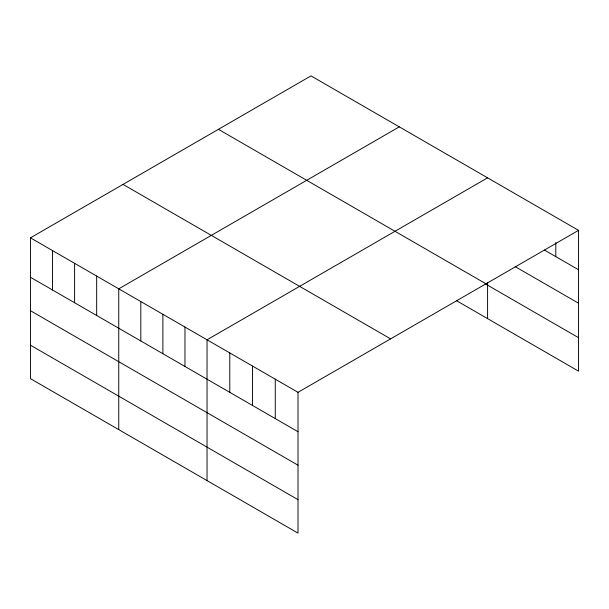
<?xml version="1.0" encoding="UTF-8"?>
<svg xmlns="http://www.w3.org/2000/svg" width="609" height="609" viewBox="0 0 609 609"><rect width="100%" height="100%" fill="white"/><g stroke="black" fill="none" stroke-linecap="round" stroke-linejoin="round"><path stroke-width="0.91" d="M578.55 230.354L298.014 392.325L298.014 533.119L30.45 378.646L30.45 237.845L310.986 75.881L578.55 230.354L578.55 371.155L456.514 300.694M399.283 126.855L118.747 288.826L118.747 429.619M487.581 177.836L207.037 339.799L207.037 480.6M544.438 250.071L578.55 269.764M515.199 266.643L578.55 303.221M218.41 129.329L485.974 283.802M485.129 283.756L578.55 337.69M123.026 184.398L390.59 338.87M30.45 237.845L298.014 392.325M30.45 277.255L298.014 431.728M30.45 310.712L298.014 465.192M30.45 345.189L298.014 499.662M555.804 242.557L555.804 256.633M487.581 282.454L487.581 318.629M275.268 379.194L275.268 418.596M252.529 366.062L252.529 405.472M229.783 352.931L229.783 392.341M184.969 327.056L184.969 366.466M162.892 314.313L162.892 353.722M140.816 301.569L140.816 340.979M96.671 276.083L96.671 315.485M74.595 263.339L74.595 302.742M52.526 250.588L52.526 289.998"/></g></svg>
